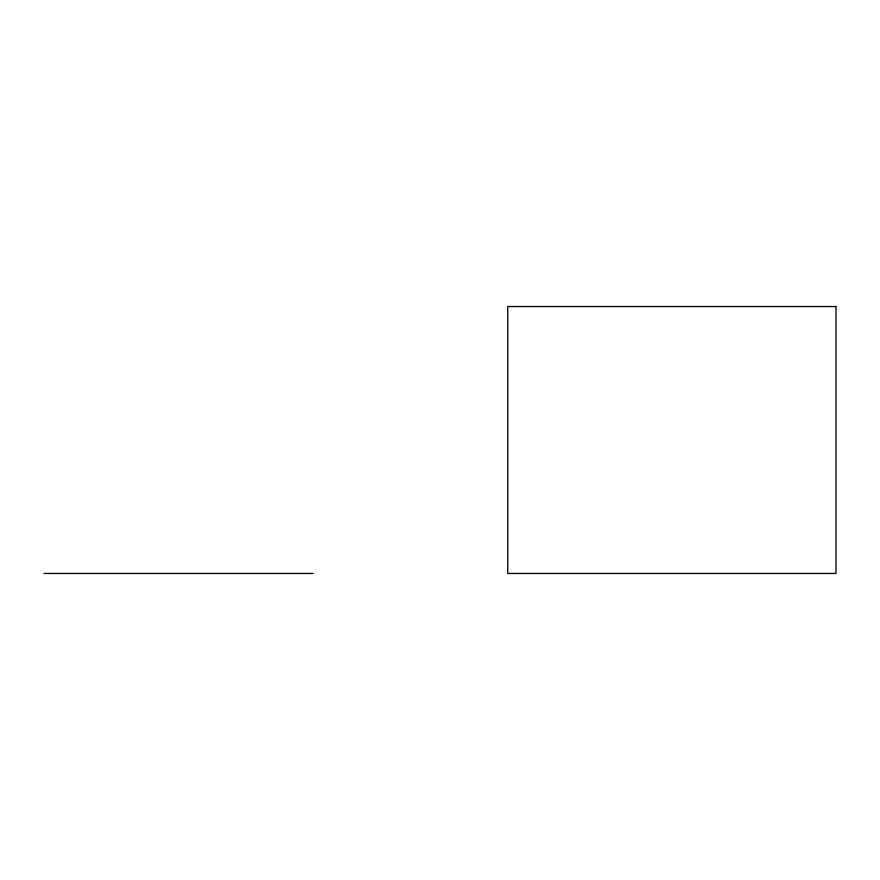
<?xml version="1.0" encoding="UTF-8"?>
<svg xmlns="http://www.w3.org/2000/svg" width="880" height="880" viewBox="0 0 880 880"><rect width="100%" height="100%" fill="white"/><g stroke="black" fill="none" stroke-linecap="round" stroke-linejoin="round"><path stroke-width="1.32" d="M44 573.452L313.148 573.452M836 306.548L507.771 306.548L507.771 573.452L836 573.452L836 306.548"/></g></svg>
